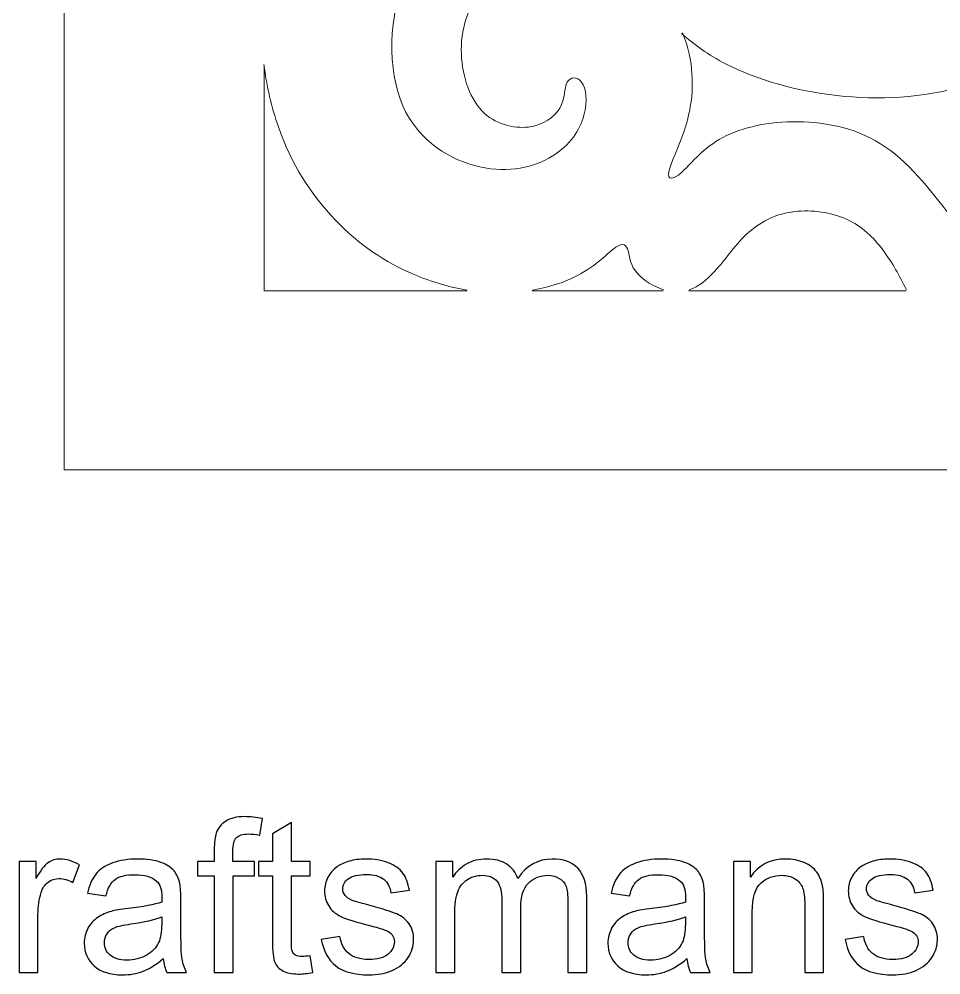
# Model space of a CAD drawing. Header units: centimetres. Extents: x -9.9 to 31.1, y -6.7 to 14.3.
# Drawn here: x 20.044 to 22.473, y -6.625 to -4.106 of the extents above; entities that cross this region are included whole.
import ezdxf

# ---------------------------------------------------------------- set-up
doc = ezdxf.new("R2010")
doc.units = ezdxf.units.CM
doc.header["$MEASUREMENT"] = 0
doc.layers.add('Layer 1', color=7, linetype='Continuous')

msp = doc.modelspace()

# ---------------------------------------------------------------- linework, layer by layer
at = {"layer": 'Layer 1', "lineweight": 9}
msp.add_lwpolyline([(20.163, -5.294), (26.754, -5.294), (26.754, 5.345), (20.163, 5.345), (20.163, -5.294)], close=True, dxfattribs=at)
for points, knots in [([(21.703, -4.026), (21.655, -3.985), (21.593, -3.952), (21.527, -3.943), (21.527, -3.943), (21.438, -3.931), (21.343, -3.963), (21.286, -4.011), (21.286, -4.011), (21.229, -4.059), (21.209, -4.123), (21.209, -4.186), (21.209, -4.186), (21.209, -4.249), (21.229, -4.31), (21.263, -4.347), (21.263, -4.347), (21.297, -4.383), (21.347, -4.394), (21.386, -4.39), (21.386, -4.39), (21.425, -4.385), (21.455, -4.364), (21.469, -4.34), (21.469, -4.34), (21.483, -4.315), (21.48, -4.287), (21.488, -4.272), (21.488, -4.272), (21.496, -4.257), (21.515, -4.256), (21.526, -4.272), (21.526, -4.272), (21.538, -4.288), (21.543, -4.321), (21.532, -4.359), (21.532, -4.359), (21.522, -4.397), (21.496, -4.438), (21.449, -4.467), (21.449, -4.467), (21.402, -4.496), (21.334, -4.512), (21.258, -4.495), (21.258, -4.495), (21.182, -4.478), (21.097, -4.429), (21.055, -4.334), (21.055, -4.334), (21.014, -4.239), (21.016, -4.097), (21.065, -3.984), (21.065, -3.984), (21.114, -3.871), (21.21, -3.788), (21.293, -3.739), (21.293, -3.739), (21.376, -3.69), (21.446, -3.677), (21.505, -3.67), (21.505, -3.67), (21.564, -3.663), (21.612, -3.663), (21.636, -3.673), (21.636, -3.673), (21.66, -3.683), (21.66, -3.703), (21.658, -3.736), (21.658, -3.736), (21.656, -3.77), (21.652, -3.818), (21.659, -3.876), (21.659, -3.876), (21.664, -3.923), (21.675, -3.976), (21.7, -4.027)], [0, 0, 0, 0, 0.05, 0.05, 0.05, 0.05, 0.1, 0.1, 0.1, 0.1, 0.15, 0.15, 0.15, 0.15, 0.2, 0.2, 0.2, 0.2, 0.25, 0.25, 0.25, 0.25, 0.3, 0.3, 0.3, 0.3, 0.35, 0.35, 0.35, 0.35, 0.4, 0.4, 0.4, 0.4, 0.45, 0.45, 0.45, 0.45, 0.5, 0.5, 0.5, 0.5, 0.55, 0.55, 0.55, 0.55, 0.6, 0.6, 0.6, 0.6, 0.65, 0.65, 0.65, 0.65, 0.7, 0.7, 0.7, 0.7, 0.75, 0.75, 0.75, 0.75, 0.8, 0.8, 0.8, 0.8, 0.85, 0.85, 0.85, 0.85, 0.9, 0.9, 0.9, 0.9, 1, 1, 1, 1]), ([(21.789, -4.143), (21.822, -4.173), (21.861, -4.2), (21.905, -4.223), (21.905, -4.223), (21.987, -4.265), (22.09, -4.295), (22.199, -4.307), (22.199, -4.307), (22.308, -4.319), (22.424, -4.314), (22.535, -4.282), (22.535, -4.282), (22.646, -4.249), (22.752, -4.189), (22.837, -4.115), (22.837, -4.115), (22.923, -4.04), (22.988, -3.952), (23.021, -3.876), (23.021, -3.876), (23.055, -3.801), (23.056, -3.738), (23.058, -3.676)], [0, 0, 0, 0, 0.1428571, 0.1428571, 0.1428571, 0.1428571, 0.2857143, 0.2857143, 0.2857143, 0.2857143, 0.4285714, 0.4285714, 0.4285714, 0.4285714, 0.5714286, 0.5714286, 0.5714286, 0.5714286, 0.7142857, 0.7142857, 0.7142857, 0.7142857, 1, 1, 1, 1]), ([(22.5, -4.627), (22.443, -4.553), (22.385, -4.478), (22.314, -4.434), (22.314, -4.434), (22.243, -4.389), (22.158, -4.375), (22.082, -4.376), (22.082, -4.376), (22.006, -4.377), (21.938, -4.394), (21.889, -4.423), (21.889, -4.423), (21.84, -4.451), (21.811, -4.491), (21.789, -4.51), (21.789, -4.51), (21.767, -4.53), (21.752, -4.53), (21.756, -4.508), (21.756, -4.508), (21.76, -4.486), (21.782, -4.443), (21.797, -4.398), (21.797, -4.398), (21.812, -4.352), (21.821, -4.304), (21.817, -4.249), (21.817, -4.249), (21.815, -4.215), (21.808, -4.179), (21.792, -4.142)], [0, 0, 0, 0, 0.1111111, 0.1111111, 0.1111111, 0.1111111, 0.2222222, 0.2222222, 0.2222222, 0.2222222, 0.3333333, 0.3333333, 0.3333333, 0.3333333, 0.4444444, 0.4444444, 0.4444444, 0.4444444, 0.5555556, 0.5555556, 0.5555556, 0.5555556, 0.6666667, 0.6666667, 0.6666667, 0.6666667, 0.7777778, 0.7777778, 0.7777778, 0.7777778, 1, 1, 1, 1]), ([(20.689, -4.225), (20.696, -4.283), (20.709, -4.338), (20.727, -4.389), (20.727, -4.389), (20.76, -4.486), (20.814, -4.569), (20.877, -4.635), (20.877, -4.635), (20.939, -4.7), (21.009, -4.747), (21.085, -4.779), (21.085, -4.779), (21.13, -4.798), (21.178, -4.812), (21.225, -4.82)], [0, 0, 0, 0, 0.2, 0.2, 0.2, 0.2, 0.4, 0.4, 0.4, 0.4, 0.6, 0.6, 0.6, 0.6, 1, 1, 1, 1]), ([(21.81, -4.819), (21.834, -4.811), (21.856, -4.793), (21.876, -4.771), (21.876, -4.771), (21.906, -4.739), (21.933, -4.697), (21.967, -4.667), (21.967, -4.667), (22.001, -4.637), (22.042, -4.618), (22.087, -4.613), (22.087, -4.613), (22.133, -4.607), (22.183, -4.615), (22.224, -4.633), (22.224, -4.633), (22.265, -4.651), (22.295, -4.681), (22.32, -4.714), (22.32, -4.714), (22.345, -4.747), (22.364, -4.783), (22.382, -4.819)], [0, 0, 0, 0, 0.1428571, 0.1428571, 0.1428571, 0.1428571, 0.2857143, 0.2857143, 0.2857143, 0.2857143, 0.4285714, 0.4285714, 0.4285714, 0.4285714, 0.5714286, 0.5714286, 0.5714286, 0.5714286, 0.7142857, 0.7142857, 0.7142857, 0.7142857, 1, 1, 1, 1]), ([(21.397, -4.82), (21.442, -4.812), (21.482, -4.799), (21.514, -4.782), (21.514, -4.782), (21.565, -4.756), (21.596, -4.721), (21.616, -4.707), (21.616, -4.707), (21.636, -4.693), (21.644, -4.701), (21.649, -4.716), (21.649, -4.716), (21.653, -4.731), (21.653, -4.755), (21.675, -4.778), (21.675, -4.778), (21.69, -4.795), (21.716, -4.811), (21.743, -4.819)], [0, 0, 0, 0, 0.1666667, 0.1666667, 0.1666667, 0.1666667, 0.3333333, 0.3333333, 0.3333333, 0.3333333, 0.5, 0.5, 0.5, 0.5, 0.6666667, 0.6666667, 0.6666667, 0.6666667, 1, 1, 1, 1])]:
    msp.add_open_spline(points, degree=3, knots=knots, dxfattribs=at)
for points in [[(20.69, -4.822), (20.69, -4.822), (20.69, -4.227), (20.69, -4.227)], [(21.224, -4.822), (21.224, -4.822), (20.689, -4.822), (20.689, -4.822)], [(21.741, -4.822), (21.741, -4.822), (21.396, -4.822), (21.396, -4.822)], [(22.381, -4.822), (22.381, -4.822), (21.808, -4.822), (21.808, -4.822)]]:
    msp.add_open_spline(points, degree=3, dxfattribs=at)
at = {"layer": 'Layer 1'}
for points, knots in [([(20.55822, -6.61864), (20.55822, -6.61864), (20.55822, -6.36408), (20.55822, -6.36408), (20.55822, -6.36408), (20.55822, -6.36408), (20.51419, -6.36408), (20.51419, -6.36408), (20.51419, -6.36408), (20.51419, -6.36408), (20.51419, -6.3257), (20.51419, -6.3257), (20.51419, -6.3257), (20.51419, -6.3257), (20.55822, -6.3257), (20.55822, -6.3257), (20.55822, -6.3257), (20.55822, -6.3257), (20.55822, -6.29465), (20.55822, -6.29465), (20.55822, -6.29465), (20.55822, -6.27499), (20.55991, -6.26041), (20.56339, -6.25091), (20.56339, -6.25091), (20.56819, -6.23811), (20.57647, -6.22767), (20.58851, -6.21967), (20.58851, -6.21967), (20.60046, -6.21168), (20.61729, -6.20773), (20.63893, -6.20773), (20.63893, -6.20773), (20.65295, -6.20773), (20.66838, -6.20942), (20.68531, -6.21271), (20.68531, -6.21271), (20.68531, -6.21271), (20.67788, -6.25618), (20.67788, -6.25618), (20.67788, -6.25618), (20.66753, -6.25439), (20.65784, -6.25345), (20.64862, -6.25345), (20.64862, -6.25345), (20.63357, -6.25345), (20.62294, -6.25665), (20.61664, -6.26304), (20.61664, -6.26304), (20.61043, -6.26944), (20.60732, -6.28139), (20.60732, -6.29888), (20.60732, -6.29888), (20.60732, -6.29888), (20.60732, -6.3257), (20.60732, -6.3257), (20.60732, -6.3257), (20.60732, -6.3257), (20.66433, -6.3257), (20.66433, -6.3257), (20.66433, -6.3257), (20.66433, -6.3257), (20.66433, -6.36408), (20.66433, -6.36408), (20.66433, -6.36408), (20.66433, -6.36408), (20.60789, -6.36408), (20.60789, -6.36408), (20.60789, -6.36408), (20.60789, -6.36408), (20.60789, -6.61864), (20.60789, -6.61864), (20.60789, -6.61864), (20.60789, -6.61864), (20.55822, -6.61864), (20.55822, -6.61864)], [0, 0, 0, 0, 0.05, 0.05, 0.05, 0.05, 0.1, 0.1, 0.1, 0.1, 0.15, 0.15, 0.15, 0.15, 0.2, 0.2, 0.2, 0.2, 0.25, 0.25, 0.25, 0.25, 0.3, 0.3, 0.3, 0.3, 0.35, 0.35, 0.35, 0.35, 0.4, 0.4, 0.4, 0.4, 0.45, 0.45, 0.45, 0.45, 0.5, 0.5, 0.5, 0.5, 0.55, 0.55, 0.55, 0.55, 0.6, 0.6, 0.6, 0.6, 0.65, 0.65, 0.65, 0.65, 0.7, 0.7, 0.7, 0.7, 0.75, 0.75, 0.75, 0.75, 0.8, 0.8, 0.8, 0.8, 0.85, 0.85, 0.85, 0.85, 0.9, 0.9, 0.9, 0.9, 1, 1, 1, 1]), ([(20.81099, -6.57433), (20.81099, -6.57433), (20.81776, -6.61817), (20.81776, -6.61817), (20.81776, -6.61817), (20.80384, -6.62109), (20.79133, -6.62259), (20.78042, -6.62259), (20.78042, -6.62259), (20.76245, -6.62259), (20.74853, -6.61977), (20.73855, -6.61403), (20.73855, -6.61403), (20.72868, -6.60829), (20.72172, -6.60086), (20.71767, -6.59155), (20.71767, -6.59155), (20.71363, -6.58223), (20.71165, -6.56267), (20.71165, -6.53285), (20.71165, -6.53285), (20.71165, -6.53285), (20.71165, -6.36408), (20.71165, -6.36408), (20.71165, -6.36408), (20.71165, -6.36408), (20.67496, -6.36408), (20.67496, -6.36408), (20.67496, -6.36408), (20.67496, -6.36408), (20.67496, -6.3257), (20.67496, -6.3257), (20.67496, -6.3257), (20.67496, -6.3257), (20.71165, -6.3257), (20.71165, -6.3257), (20.71165, -6.3257), (20.71165, -6.3257), (20.71165, -6.25326), (20.71165, -6.25326), (20.71165, -6.25326), (20.71165, -6.25326), (20.76132, -6.22344), (20.76132, -6.22344), (20.76132, -6.22344), (20.76132, -6.22344), (20.76132, -6.3257), (20.76132, -6.3257), (20.76132, -6.3257), (20.76132, -6.3257), (20.81099, -6.3257), (20.81099, -6.3257), (20.81099, -6.3257), (20.81099, -6.3257), (20.81099, -6.36408), (20.81099, -6.36408), (20.81099, -6.36408), (20.81099, -6.36408), (20.76132, -6.36408), (20.76132, -6.36408), (20.76132, -6.36408), (20.76132, -6.36408), (20.76132, -6.53567), (20.76132, -6.53567), (20.76132, -6.53567), (20.76132, -6.54987), (20.76217, -6.559), (20.76395, -6.56304), (20.76395, -6.56304), (20.76565, -6.56709), (20.76847, -6.57029), (20.77242, -6.57273), (20.77242, -6.57273), (20.77637, -6.57508), (20.78202, -6.57631), (20.78935, -6.57631), (20.78935, -6.57631), (20.79481, -6.57631), (20.80205, -6.57565), (20.81099, -6.57433)], [0, 0, 0, 0, 0.047619, 0.047619, 0.047619, 0.047619, 0.0952381, 0.0952381, 0.0952381, 0.0952381, 0.1428571, 0.1428571, 0.1428571, 0.1428571, 0.1904762, 0.1904762, 0.1904762, 0.1904762, 0.2380952, 0.2380952, 0.2380952, 0.2380952, 0.2857143, 0.2857143, 0.2857143, 0.2857143, 0.3333333, 0.3333333, 0.3333333, 0.3333333, 0.3809524, 0.3809524, 0.3809524, 0.3809524, 0.4285714, 0.4285714, 0.4285714, 0.4285714, 0.4761905, 0.4761905, 0.4761905, 0.4761905, 0.5238095, 0.5238095, 0.5238095, 0.5238095, 0.5714286, 0.5714286, 0.5714286, 0.5714286, 0.6190476, 0.6190476, 0.6190476, 0.6190476, 0.6666667, 0.6666667, 0.6666667, 0.6666667, 0.7142857, 0.7142857, 0.7142857, 0.7142857, 0.7619048, 0.7619048, 0.7619048, 0.7619048, 0.8095238, 0.8095238, 0.8095238, 0.8095238, 0.8571429, 0.8571429, 0.8571429, 0.8571429, 0.9047619, 0.9047619, 0.9047619, 0.9047619, 1, 1, 1, 1]), ([(20.04392, -6.61864), (20.04392, -6.61864), (20.04392, -6.3257), (20.04392, -6.3257), (20.04392, -6.3257), (20.04392, -6.3257), (20.08851, -6.3257), (20.08851, -6.3257), (20.08851, -6.3257), (20.08851, -6.3257), (20.08851, -6.37057), (20.08851, -6.37057), (20.08851, -6.37057), (20.09989, -6.34978), (20.11043, -6.33604), (20.12012, -6.32946), (20.12012, -6.32946), (20.12981, -6.32278), (20.14044, -6.31949), (20.15201, -6.31949), (20.15201, -6.31949), (20.16875, -6.31949), (20.18578, -6.32475), (20.20309, -6.3352), (20.20309, -6.3352), (20.20309, -6.3352), (20.1854, -6.38101), (20.1854, -6.38101), (20.1854, -6.38101), (20.17336, -6.37424), (20.16132, -6.37085), (20.14928, -6.37085), (20.14928, -6.37085), (20.13846, -6.37085), (20.12877, -6.37414), (20.12021, -6.38063), (20.12021, -6.38063), (20.11165, -6.38713), (20.10554, -6.39616), (20.10187, -6.40773), (20.10187, -6.40773), (20.09632, -6.42532), (20.09359, -6.4446), (20.09359, -6.46558), (20.09359, -6.46558), (20.09359, -6.46558), (20.09359, -6.61864), (20.09359, -6.61864), (20.09359, -6.61864), (20.09359, -6.61864), (20.04392, -6.61864), (20.04392, -6.61864)], [0, 0, 0, 0, 0.0714286, 0.0714286, 0.0714286, 0.0714286, 0.1428571, 0.1428571, 0.1428571, 0.1428571, 0.2142857, 0.2142857, 0.2142857, 0.2142857, 0.2857143, 0.2857143, 0.2857143, 0.2857143, 0.3571429, 0.3571429, 0.3571429, 0.3571429, 0.4285714, 0.4285714, 0.4285714, 0.4285714, 0.5, 0.5, 0.5, 0.5, 0.5714286, 0.5714286, 0.5714286, 0.5714286, 0.6428571, 0.6428571, 0.6428571, 0.6428571, 0.7142857, 0.7142857, 0.7142857, 0.7142857, 0.7857143, 0.7857143, 0.7857143, 0.7857143, 0.8571429, 0.8571429, 0.8571429, 0.8571429, 1, 1, 1, 1]), ([(20.42379, -6.58195), (20.40535, -6.59766), (20.38757, -6.60867), (20.37054, -6.61516), (20.37054, -6.61516), (20.35352, -6.62165), (20.33527, -6.62485), (20.3157, -6.62485), (20.3157, -6.62485), (20.28352, -6.62485), (20.25878, -6.61704), (20.24147, -6.60133), (20.24147, -6.60133), (20.22416, -6.58571), (20.21551, -6.56568), (20.21551, -6.54131), (20.21551, -6.54131), (20.21551, -6.52701), (20.2188, -6.51394), (20.22529, -6.50208), (20.22529, -6.50208), (20.23188, -6.49023), (20.24044, -6.48082), (20.25098, -6.47367), (20.25098, -6.47367), (20.26161, -6.46652), (20.27346, -6.46107), (20.28672, -6.4574), (20.28672, -6.4574), (20.29651, -6.45486), (20.31128, -6.45241), (20.33094, -6.44997), (20.33094, -6.44997), (20.37101, -6.44526), (20.40065, -6.43952), (20.41955, -6.43294), (20.41955, -6.43294), (20.41974, -6.42617), (20.41984, -6.42184), (20.41984, -6.42005), (20.41984, -6.42005), (20.41984, -6.39992), (20.41513, -6.38571), (20.40573, -6.37744), (20.40573, -6.37744), (20.39303, -6.36624), (20.37412, -6.36069), (20.34909, -6.36069), (20.34909, -6.36069), (20.32567, -6.36069), (20.30836, -6.36483), (20.29726, -6.37301), (20.29726, -6.37301), (20.28606, -6.3812), (20.27788, -6.39569), (20.27252, -6.41657), (20.27252, -6.41657), (20.27252, -6.41657), (20.22398, -6.4098), (20.22398, -6.4098), (20.22398, -6.4098), (20.2284, -6.38901), (20.23564, -6.37217), (20.2458, -6.35937), (20.2458, -6.35937), (20.25596, -6.34658), (20.27064, -6.3368), (20.28983, -6.32983), (20.28983, -6.32983), (20.30892, -6.32297), (20.33122, -6.31949), (20.35643, -6.31949), (20.35643, -6.31949), (20.38146, -6.31949), (20.40187, -6.3224), (20.41758, -6.32833), (20.41758, -6.32833), (20.4332, -6.33426), (20.44477, -6.34159), (20.4521, -6.35053), (20.4521, -6.35053), (20.45944, -6.35947), (20.46462, -6.37076), (20.46763, -6.3844), (20.46763, -6.3844), (20.46923, -6.39286), (20.47007, -6.4081), (20.47007, -6.43002), (20.47007, -6.43002), (20.47007, -6.43002), (20.47007, -6.49587), (20.47007, -6.49587), (20.47007, -6.49587), (20.47007, -6.54188), (20.47111, -6.57094), (20.47318, -6.58327), (20.47318, -6.58327), (20.47515, -6.59559), (20.47929, -6.60735), (20.48531, -6.61864), (20.48531, -6.61864), (20.48531, -6.61864), (20.43338, -6.61864), (20.43338, -6.61864), (20.43338, -6.61864), (20.4284, -6.6082), (20.4252, -6.59597), (20.42379, -6.58195)], [0, 0, 0, 0, 0.0357143, 0.0357143, 0.0357143, 0.0357143, 0.0714286, 0.0714286, 0.0714286, 0.0714286, 0.1071429, 0.1071429, 0.1071429, 0.1071429, 0.1428571, 0.1428571, 0.1428571, 0.1428571, 0.1785714, 0.1785714, 0.1785714, 0.1785714, 0.2142857, 0.2142857, 0.2142857, 0.2142857, 0.25, 0.25, 0.25, 0.25, 0.2857143, 0.2857143, 0.2857143, 0.2857143, 0.3214286, 0.3214286, 0.3214286, 0.3214286, 0.3571429, 0.3571429, 0.3571429, 0.3571429, 0.3928571, 0.3928571, 0.3928571, 0.3928571, 0.4285714, 0.4285714, 0.4285714, 0.4285714, 0.4642857, 0.4642857, 0.4642857, 0.4642857, 0.5, 0.5, 0.5, 0.5, 0.5357143, 0.5357143, 0.5357143, 0.5357143, 0.5714286, 0.5714286, 0.5714286, 0.5714286, 0.6071429, 0.6071429, 0.6071429, 0.6071429, 0.6428571, 0.6428571, 0.6428571, 0.6428571, 0.6785714, 0.6785714, 0.6785714, 0.6785714, 0.7142857, 0.7142857, 0.7142857, 0.7142857, 0.75, 0.75, 0.75, 0.75, 0.7857143, 0.7857143, 0.7857143, 0.7857143, 0.8214286, 0.8214286, 0.8214286, 0.8214286, 0.8571429, 0.8571429, 0.8571429, 0.8571429, 0.8928571, 0.8928571, 0.8928571, 0.8928571, 0.9285714, 0.9285714, 0.9285714, 0.9285714, 1, 1, 1, 1]), ([(20.84025, -6.53115), (20.84025, -6.53115), (20.88935, -6.52325), (20.88935, -6.52325), (20.88935, -6.52325), (20.89208, -6.54291), (20.8998, -6.55796), (20.9124, -6.5685), (20.9124, -6.5685), (20.92501, -6.57894), (20.94269, -6.58421), (20.96527, -6.58421), (20.96527, -6.58421), (20.98813, -6.58421), (21.00506, -6.5796), (21.01616, -6.57029), (21.01616, -6.57029), (21.02717, -6.56107), (21.03272, -6.55015), (21.03272, -6.53764), (21.03272, -6.53764), (21.03272, -6.52645), (21.02774, -6.51761), (21.01786, -6.51121), (21.01786, -6.51121), (21.0109, -6.50679), (20.99396, -6.50124), (20.96706, -6.49437), (20.96706, -6.49437), (20.93075, -6.48524), (20.90563, -6.47734), (20.89152, -6.47066), (20.89152, -6.47066), (20.8775, -6.46389), (20.86687, -6.45467), (20.85963, -6.44282), (20.85963, -6.44282), (20.85238, -6.43106), (20.84871, -6.41798), (20.84871, -6.40368), (20.84871, -6.40368), (20.84871, -6.39061), (20.85172, -6.37856), (20.85765, -6.36746), (20.85765, -6.36746), (20.86367, -6.35636), (20.87176, -6.34714), (20.88202, -6.33981), (20.88202, -6.33981), (20.88973, -6.33416), (20.90027, -6.32936), (20.91353, -6.32541), (20.91353, -6.32541), (20.92689, -6.32146), (20.94109, -6.31949), (20.95633, -6.31949), (20.95633, -6.31949), (20.97929, -6.31949), (20.99942, -6.32278), (21.01673, -6.32946), (21.01673, -6.32946), (21.03413, -6.33604), (21.04693, -6.34507), (21.05521, -6.35636), (21.05521, -6.35636), (21.06339, -6.36775), (21.06913, -6.38289), (21.07223, -6.4019), (21.07223, -6.4019), (21.07223, -6.4019), (21.02369, -6.40867), (21.02369, -6.40867), (21.02369, -6.40867), (21.02153, -6.39343), (21.01513, -6.38148), (21.00459, -6.37292), (21.00459, -6.37292), (20.99406, -6.36436), (20.97919, -6.36013), (20.95991, -6.36013), (20.95991, -6.36013), (20.93724, -6.36013), (20.92096, -6.36389), (20.91127, -6.37142), (20.91127, -6.37142), (20.90158, -6.37894), (20.89669, -6.38778), (20.89669, -6.39785), (20.89669, -6.39785), (20.89669, -6.40425), (20.89867, -6.41008), (20.90271, -6.41525), (20.90271, -6.41525), (20.90676, -6.42052), (20.91306, -6.42494), (20.92172, -6.42842), (20.92172, -6.42842), (20.9267, -6.43031), (20.94119, -6.43454), (20.96546, -6.44112), (20.96546, -6.44112), (21.00045, -6.45044), (21.02491, -6.45815), (21.03884, -6.46408), (21.03884, -6.46408), (21.05276, -6.47), (21.06367, -6.47875), (21.07157, -6.49004), (21.07157, -6.49004), (21.07957, -6.50142), (21.08352, -6.51554), (21.08352, -6.53247), (21.08352, -6.53247), (21.08352, -6.54893), (21.07872, -6.56445), (21.06903, -6.57904), (21.06903, -6.57904), (21.05934, -6.59362), (21.04542, -6.60491), (21.02727, -6.6129), (21.02727, -6.6129), (21.00902, -6.6209), (20.98841, -6.62485), (20.96546, -6.62485), (20.96546, -6.62485), (20.92745, -6.62485), (20.89838, -6.61695), (20.87844, -6.60124), (20.87844, -6.60124), (20.8585, -6.58543), (20.8458, -6.5621), (20.84025, -6.53115)], [0, 0, 0, 0, 0.0294118, 0.0294118, 0.0294118, 0.0294118, 0.0588235, 0.0588235, 0.0588235, 0.0588235, 0.0882353, 0.0882353, 0.0882353, 0.0882353, 0.1176471, 0.1176471, 0.1176471, 0.1176471, 0.1470588, 0.1470588, 0.1470588, 0.1470588, 0.1764706, 0.1764706, 0.1764706, 0.1764706, 0.2058824, 0.2058824, 0.2058824, 0.2058824, 0.2352941, 0.2352941, 0.2352941, 0.2352941, 0.2647059, 0.2647059, 0.2647059, 0.2647059, 0.2941176, 0.2941176, 0.2941176, 0.2941176, 0.3235294, 0.3235294, 0.3235294, 0.3235294, 0.3529412, 0.3529412, 0.3529412, 0.3529412, 0.3823529, 0.3823529, 0.3823529, 0.3823529, 0.4117647, 0.4117647, 0.4117647, 0.4117647, 0.4411765, 0.4411765, 0.4411765, 0.4411765, 0.4705882, 0.4705882, 0.4705882, 0.4705882, 0.5, 0.5, 0.5, 0.5, 0.5294118, 0.5294118, 0.5294118, 0.5294118, 0.5588235, 0.5588235, 0.5588235, 0.5588235, 0.5882353, 0.5882353, 0.5882353, 0.5882353, 0.6176471, 0.6176471, 0.6176471, 0.6176471, 0.6470588, 0.6470588, 0.6470588, 0.6470588, 0.6764706, 0.6764706, 0.6764706, 0.6764706, 0.7058824, 0.7058824, 0.7058824, 0.7058824, 0.7352941, 0.7352941, 0.7352941, 0.7352941, 0.7647059, 0.7647059, 0.7647059, 0.7647059, 0.7941176, 0.7941176, 0.7941176, 0.7941176, 0.8235294, 0.8235294, 0.8235294, 0.8235294, 0.8529412, 0.8529412, 0.8529412, 0.8529412, 0.8823529, 0.8823529, 0.8823529, 0.8823529, 0.9117647, 0.9117647, 0.9117647, 0.9117647, 0.9411765, 0.9411765, 0.9411765, 0.9411765, 1, 1, 1, 1]), ([(21.14222, -6.61864), (21.14222, -6.61864), (21.14222, -6.3257), (21.14222, -6.3257), (21.14222, -6.3257), (21.14222, -6.3257), (21.18681, -6.3257), (21.18681, -6.3257), (21.18681, -6.3257), (21.18681, -6.3257), (21.18681, -6.36709), (21.18681, -6.36709), (21.18681, -6.36709), (21.19594, -6.35279), (21.20817, -6.34122), (21.22341, -6.33256), (21.22341, -6.33256), (21.23865, -6.32381), (21.25596, -6.31949), (21.27543, -6.31949), (21.27543, -6.31949), (21.29707, -6.31949), (21.31485, -6.324), (21.32868, -6.33294), (21.32868, -6.33294), (21.34251, -6.34197), (21.35229, -6.35448), (21.35793, -6.37066), (21.35793, -6.37066), (21.38126, -6.33651), (21.41146, -6.31949), (21.44871, -6.31949), (21.44871, -6.31949), (21.47788, -6.31949), (21.50036, -6.32748), (21.51598, -6.34357), (21.51598, -6.34357), (21.53169, -6.35966), (21.53959, -6.3844), (21.53959, -6.41779), (21.53959, -6.41779), (21.53959, -6.41779), (21.53959, -6.61864), (21.53959, -6.61864), (21.53959, -6.61864), (21.53959, -6.61864), (21.48992, -6.61864), (21.48992, -6.61864), (21.48992, -6.61864), (21.48992, -6.61864), (21.48992, -6.43426), (21.48992, -6.43426), (21.48992, -6.43426), (21.48992, -6.4145), (21.48822, -6.4002), (21.48503, -6.39145), (21.48503, -6.39145), (21.48183, -6.3827), (21.476, -6.37574), (21.46743, -6.37038), (21.46743, -6.37038), (21.45897, -6.36502), (21.449, -6.36238), (21.43761, -6.36238), (21.43761, -6.36238), (21.41692, -6.36238), (21.3998, -6.36925), (21.38616, -6.38289), (21.38616, -6.38289), (21.37251, -6.39663), (21.36574, -6.41855), (21.36574, -6.44865), (21.36574, -6.44865), (21.36574, -6.44865), (21.36574, -6.61864), (21.36574, -6.61864), (21.36574, -6.61864), (21.36574, -6.61864), (21.31607, -6.61864), (21.31607, -6.61864), (21.31607, -6.61864), (21.31607, -6.61864), (21.31607, -6.42852), (21.31607, -6.42852), (21.31607, -6.42852), (21.31607, -6.4065), (21.31203, -6.38995), (21.30394, -6.37894), (21.30394, -6.37894), (21.29584, -6.36793), (21.28258, -6.36238), (21.26424, -6.36238), (21.26424, -6.36238), (21.25031, -6.36238), (21.23743, -6.36605), (21.22557, -6.37339), (21.22557, -6.37339), (21.21372, -6.38073), (21.20516, -6.39145), (21.1998, -6.40566), (21.1998, -6.40566), (21.19453, -6.41977), (21.19189, -6.44018), (21.19189, -6.46681), (21.19189, -6.46681), (21.19189, -6.46681), (21.19189, -6.61864), (21.19189, -6.61864), (21.19189, -6.61864), (21.19189, -6.61864), (21.14222, -6.61864), (21.14222, -6.61864)], [0, 0, 0, 0, 0.0344828, 0.0344828, 0.0344828, 0.0344828, 0.0689655, 0.0689655, 0.0689655, 0.0689655, 0.1034483, 0.1034483, 0.1034483, 0.1034483, 0.137931, 0.137931, 0.137931, 0.137931, 0.1724138, 0.1724138, 0.1724138, 0.1724138, 0.2068966, 0.2068966, 0.2068966, 0.2068966, 0.2413793, 0.2413793, 0.2413793, 0.2413793, 0.2758621, 0.2758621, 0.2758621, 0.2758621, 0.3103448, 0.3103448, 0.3103448, 0.3103448, 0.3448276, 0.3448276, 0.3448276, 0.3448276, 0.3793103, 0.3793103, 0.3793103, 0.3793103, 0.4137931, 0.4137931, 0.4137931, 0.4137931, 0.4482759, 0.4482759, 0.4482759, 0.4482759, 0.4827586, 0.4827586, 0.4827586, 0.4827586, 0.5172414, 0.5172414, 0.5172414, 0.5172414, 0.5517241, 0.5517241, 0.5517241, 0.5517241, 0.5862069, 0.5862069, 0.5862069, 0.5862069, 0.6206897, 0.6206897, 0.6206897, 0.6206897, 0.6551724, 0.6551724, 0.6551724, 0.6551724, 0.6896552, 0.6896552, 0.6896552, 0.6896552, 0.7241379, 0.7241379, 0.7241379, 0.7241379, 0.7586207, 0.7586207, 0.7586207, 0.7586207, 0.7931034, 0.7931034, 0.7931034, 0.7931034, 0.8275862, 0.8275862, 0.8275862, 0.8275862, 0.862069, 0.862069, 0.862069, 0.862069, 0.8965517, 0.8965517, 0.8965517, 0.8965517, 0.9310345, 0.9310345, 0.9310345, 0.9310345, 1, 1, 1, 1]), ([(21.80375, -6.58195), (21.78531, -6.59766), (21.76753, -6.60867), (21.7505, -6.61516), (21.7505, -6.61516), (21.73348, -6.62165), (21.71523, -6.62485), (21.69566, -6.62485), (21.69566, -6.62485), (21.66348, -6.62485), (21.63874, -6.61704), (21.62143, -6.60133), (21.62143, -6.60133), (21.60412, -6.58571), (21.59547, -6.56568), (21.59547, -6.54131), (21.59547, -6.54131), (21.59547, -6.52701), (21.59876, -6.51394), (21.60525, -6.50208), (21.60525, -6.50208), (21.61184, -6.49023), (21.6204, -6.48082), (21.63094, -6.47367), (21.63094, -6.47367), (21.64157, -6.46652), (21.65342, -6.46107), (21.66668, -6.4574), (21.66668, -6.4574), (21.67647, -6.45486), (21.69124, -6.45241), (21.7109, -6.44997), (21.7109, -6.44997), (21.75097, -6.44526), (21.78061, -6.43952), (21.79951, -6.43294), (21.79951, -6.43294), (21.7997, -6.42617), (21.7998, -6.42184), (21.7998, -6.42005), (21.7998, -6.42005), (21.7998, -6.39992), (21.79509, -6.38571), (21.78569, -6.37744), (21.78569, -6.37744), (21.77299, -6.36624), (21.75408, -6.36069), (21.72905, -6.36069), (21.72905, -6.36069), (21.70563, -6.36069), (21.68832, -6.36483), (21.67722, -6.37301), (21.67722, -6.37301), (21.66602, -6.3812), (21.65784, -6.39569), (21.65248, -6.41657), (21.65248, -6.41657), (21.65248, -6.41657), (21.60394, -6.4098), (21.60394, -6.4098), (21.60394, -6.4098), (21.60836, -6.38901), (21.6156, -6.37217), (21.62576, -6.35937), (21.62576, -6.35937), (21.63592, -6.34658), (21.6506, -6.3368), (21.66979, -6.32983), (21.66979, -6.32983), (21.68888, -6.32297), (21.71118, -6.31949), (21.73639, -6.31949), (21.73639, -6.31949), (21.76142, -6.31949), (21.78183, -6.3224), (21.79754, -6.32833), (21.79754, -6.32833), (21.81316, -6.33426), (21.82473, -6.34159), (21.83206, -6.35053), (21.83206, -6.35053), (21.8394, -6.35947), (21.84458, -6.37076), (21.84759, -6.3844), (21.84759, -6.3844), (21.84919, -6.39286), (21.85003, -6.4081), (21.85003, -6.43002), (21.85003, -6.43002), (21.85003, -6.43002), (21.85003, -6.49587), (21.85003, -6.49587), (21.85003, -6.49587), (21.85003, -6.54188), (21.85107, -6.57094), (21.85314, -6.58327), (21.85314, -6.58327), (21.85511, -6.59559), (21.85925, -6.60735), (21.86527, -6.61864), (21.86527, -6.61864), (21.86527, -6.61864), (21.81334, -6.61864), (21.81334, -6.61864), (21.81334, -6.61864), (21.80836, -6.6082), (21.80516, -6.59597), (21.80375, -6.58195)], [0, 0, 0, 0, 0.0357143, 0.0357143, 0.0357143, 0.0357143, 0.0714286, 0.0714286, 0.0714286, 0.0714286, 0.1071429, 0.1071429, 0.1071429, 0.1071429, 0.1428571, 0.1428571, 0.1428571, 0.1428571, 0.1785714, 0.1785714, 0.1785714, 0.1785714, 0.2142857, 0.2142857, 0.2142857, 0.2142857, 0.25, 0.25, 0.25, 0.25, 0.2857143, 0.2857143, 0.2857143, 0.2857143, 0.3214286, 0.3214286, 0.3214286, 0.3214286, 0.3571429, 0.3571429, 0.3571429, 0.3571429, 0.3928571, 0.3928571, 0.3928571, 0.3928571, 0.4285714, 0.4285714, 0.4285714, 0.4285714, 0.4642857, 0.4642857, 0.4642857, 0.4642857, 0.5, 0.5, 0.5, 0.5, 0.5357143, 0.5357143, 0.5357143, 0.5357143, 0.5714286, 0.5714286, 0.5714286, 0.5714286, 0.6071429, 0.6071429, 0.6071429, 0.6071429, 0.6428571, 0.6428571, 0.6428571, 0.6428571, 0.6785714, 0.6785714, 0.6785714, 0.6785714, 0.7142857, 0.7142857, 0.7142857, 0.7142857, 0.75, 0.75, 0.75, 0.75, 0.7857143, 0.7857143, 0.7857143, 0.7857143, 0.8214286, 0.8214286, 0.8214286, 0.8214286, 0.8571429, 0.8571429, 0.8571429, 0.8571429, 0.8928571, 0.8928571, 0.8928571, 0.8928571, 0.9285714, 0.9285714, 0.9285714, 0.9285714, 1, 1, 1, 1]), ([(21.92632, -6.61864), (21.92632, -6.61864), (21.92632, -6.3257), (21.92632, -6.3257), (21.92632, -6.3257), (21.92632, -6.3257), (21.97091, -6.3257), (21.97091, -6.3257), (21.97091, -6.3257), (21.97091, -6.3257), (21.97091, -6.36728), (21.97091, -6.36728), (21.97091, -6.36728), (21.99236, -6.33539), (22.02341, -6.31949), (22.06395, -6.31949), (22.06395, -6.31949), (22.08164, -6.31949), (22.09782, -6.32269), (22.11259, -6.32899), (22.11259, -6.32899), (22.12736, -6.33529), (22.13846, -6.34366), (22.1458, -6.35392), (22.1458, -6.35392), (22.15313, -6.36417), (22.15831, -6.3764), (22.16122, -6.39051), (22.16122, -6.39051), (22.16301, -6.39973), (22.16395, -6.41582), (22.16395, -6.43877), (22.16395, -6.43877), (22.16395, -6.43877), (22.16395, -6.61864), (22.16395, -6.61864), (22.16395, -6.61864), (22.16395, -6.61864), (22.11428, -6.61864), (22.11428, -6.61864), (22.11428, -6.61864), (22.11428, -6.61864), (22.11428, -6.44065), (22.11428, -6.44065), (22.11428, -6.44065), (22.11428, -6.42043), (22.1124, -6.40528), (22.10854, -6.39531), (22.10854, -6.39531), (22.10469, -6.38534), (22.09782, -6.37734), (22.08804, -6.37132), (22.08804, -6.37132), (22.07825, -6.36539), (22.06668, -6.36238), (22.05351, -6.36238), (22.05351, -6.36238), (22.03244, -6.36238), (22.01428, -6.36906), (21.99895, -6.38252), (21.99895, -6.38252), (21.98361, -6.39587), (21.97599, -6.42137), (21.97599, -6.45881), (21.97599, -6.45881), (21.97599, -6.45881), (21.97599, -6.61864), (21.97599, -6.61864), (21.97599, -6.61864), (21.97599, -6.61864), (21.92632, -6.61864), (21.92632, -6.61864)], [0, 0, 0, 0, 0.0526316, 0.0526316, 0.0526316, 0.0526316, 0.1052632, 0.1052632, 0.1052632, 0.1052632, 0.1578947, 0.1578947, 0.1578947, 0.1578947, 0.2105263, 0.2105263, 0.2105263, 0.2105263, 0.2631579, 0.2631579, 0.2631579, 0.2631579, 0.3157895, 0.3157895, 0.3157895, 0.3157895, 0.3684211, 0.3684211, 0.3684211, 0.3684211, 0.4210526, 0.4210526, 0.4210526, 0.4210526, 0.4736842, 0.4736842, 0.4736842, 0.4736842, 0.5263158, 0.5263158, 0.5263158, 0.5263158, 0.5789474, 0.5789474, 0.5789474, 0.5789474, 0.6315789, 0.6315789, 0.6315789, 0.6315789, 0.6842105, 0.6842105, 0.6842105, 0.6842105, 0.7368421, 0.7368421, 0.7368421, 0.7368421, 0.7894737, 0.7894737, 0.7894737, 0.7894737, 0.8421053, 0.8421053, 0.8421053, 0.8421053, 0.8947368, 0.8947368, 0.8947368, 0.8947368, 1, 1, 1, 1]), ([(22.22049, -6.53115), (22.22049, -6.53115), (22.26959, -6.52325), (22.26959, -6.52325), (22.26959, -6.52325), (22.27232, -6.54291), (22.28004, -6.55796), (22.29264, -6.5685), (22.29264, -6.5685), (22.30525, -6.57894), (22.32293, -6.58421), (22.34551, -6.58421), (22.34551, -6.58421), (22.36837, -6.58421), (22.3853, -6.5796), (22.3964, -6.57029), (22.3964, -6.57029), (22.40741, -6.56107), (22.41296, -6.55015), (22.41296, -6.53764), (22.41296, -6.53764), (22.41296, -6.52645), (22.40798, -6.51761), (22.3981, -6.51121), (22.3981, -6.51121), (22.39114, -6.50679), (22.3742, -6.50124), (22.3473, -6.49437), (22.3473, -6.49437), (22.31099, -6.48524), (22.28587, -6.47734), (22.27176, -6.47066), (22.27176, -6.47066), (22.25774, -6.46389), (22.24711, -6.45467), (22.23987, -6.44282), (22.23987, -6.44282), (22.23262, -6.43106), (22.22895, -6.41798), (22.22895, -6.40368), (22.22895, -6.40368), (22.22895, -6.39061), (22.23196, -6.37856), (22.23789, -6.36746), (22.23789, -6.36746), (22.24391, -6.35636), (22.252, -6.34714), (22.26226, -6.33981), (22.26226, -6.33981), (22.26997, -6.33416), (22.28051, -6.32936), (22.29377, -6.32541), (22.29377, -6.32541), (22.30713, -6.32146), (22.32133, -6.31949), (22.33657, -6.31949), (22.33657, -6.31949), (22.35953, -6.31949), (22.37966, -6.32278), (22.39697, -6.32946), (22.39697, -6.32946), (22.41437, -6.33604), (22.42717, -6.34507), (22.43545, -6.35636), (22.43545, -6.35636), (22.44363, -6.36775), (22.44937, -6.38289), (22.45247, -6.4019), (22.45247, -6.4019), (22.45247, -6.4019), (22.40393, -6.40867), (22.40393, -6.40867), (22.40393, -6.40867), (22.40177, -6.39343), (22.39537, -6.38148), (22.38483, -6.37292), (22.38483, -6.37292), (22.3743, -6.36436), (22.35943, -6.36013), (22.34015, -6.36013), (22.34015, -6.36013), (22.31748, -6.36013), (22.3012, -6.36389), (22.29151, -6.37142), (22.29151, -6.37142), (22.28182, -6.37894), (22.27693, -6.38778), (22.27693, -6.39785), (22.27693, -6.39785), (22.27693, -6.40425), (22.27891, -6.41008), (22.28295, -6.41525), (22.28295, -6.41525), (22.287, -6.42052), (22.2933, -6.42494), (22.30196, -6.42842), (22.30196, -6.42842), (22.30694, -6.43031), (22.32143, -6.43454), (22.3457, -6.44112), (22.3457, -6.44112), (22.38069, -6.45044), (22.40515, -6.45815), (22.41908, -6.46408), (22.41908, -6.46408), (22.433, -6.47), (22.44391, -6.47875), (22.45181, -6.49004), (22.45181, -6.49004), (22.45981, -6.50142), (22.46376, -6.51554), (22.46376, -6.53247), (22.46376, -6.53247), (22.46376, -6.54893), (22.45896, -6.56445), (22.44927, -6.57904), (22.44927, -6.57904), (22.43958, -6.59362), (22.42566, -6.60491), (22.40751, -6.6129), (22.40751, -6.6129), (22.38926, -6.6209), (22.36865, -6.62485), (22.3457, -6.62485), (22.3457, -6.62485), (22.30769, -6.62485), (22.27862, -6.61695), (22.25868, -6.60124), (22.25868, -6.60124), (22.23874, -6.58543), (22.22604, -6.5621), (22.22049, -6.53115)], [0, 0, 0, 0, 0.0294118, 0.0294118, 0.0294118, 0.0294118, 0.0588235, 0.0588235, 0.0588235, 0.0588235, 0.0882353, 0.0882353, 0.0882353, 0.0882353, 0.1176471, 0.1176471, 0.1176471, 0.1176471, 0.1470588, 0.1470588, 0.1470588, 0.1470588, 0.1764706, 0.1764706, 0.1764706, 0.1764706, 0.2058824, 0.2058824, 0.2058824, 0.2058824, 0.2352941, 0.2352941, 0.2352941, 0.2352941, 0.2647059, 0.2647059, 0.2647059, 0.2647059, 0.2941176, 0.2941176, 0.2941176, 0.2941176, 0.3235294, 0.3235294, 0.3235294, 0.3235294, 0.3529412, 0.3529412, 0.3529412, 0.3529412, 0.3823529, 0.3823529, 0.3823529, 0.3823529, 0.4117647, 0.4117647, 0.4117647, 0.4117647, 0.4411765, 0.4411765, 0.4411765, 0.4411765, 0.4705882, 0.4705882, 0.4705882, 0.4705882, 0.5, 0.5, 0.5, 0.5, 0.5294118, 0.5294118, 0.5294118, 0.5294118, 0.5588235, 0.5588235, 0.5588235, 0.5588235, 0.5882353, 0.5882353, 0.5882353, 0.5882353, 0.6176471, 0.6176471, 0.6176471, 0.6176471, 0.6470588, 0.6470588, 0.6470588, 0.6470588, 0.6764706, 0.6764706, 0.6764706, 0.6764706, 0.7058824, 0.7058824, 0.7058824, 0.7058824, 0.7352941, 0.7352941, 0.7352941, 0.7352941, 0.7647059, 0.7647059, 0.7647059, 0.7647059, 0.7941176, 0.7941176, 0.7941176, 0.7941176, 0.8235294, 0.8235294, 0.8235294, 0.8235294, 0.8529412, 0.8529412, 0.8529412, 0.8529412, 0.8823529, 0.8823529, 0.8823529, 0.8823529, 0.9117647, 0.9117647, 0.9117647, 0.9117647, 0.9411765, 0.9411765, 0.9411765, 0.9411765, 1, 1, 1, 1]), ([(20.41984, -6.47189), (20.40178, -6.47922), (20.37468, -6.48543), (20.33856, -6.49051), (20.33856, -6.49051), (20.31805, -6.49343), (20.30356, -6.49672), (20.2951, -6.50039), (20.2951, -6.50039), (20.28663, -6.50406), (20.28014, -6.50942), (20.27553, -6.51638), (20.27553, -6.51638), (20.27092, -6.52344), (20.26857, -6.53125), (20.26857, -6.5399), (20.26857, -6.5399), (20.26857, -6.55298), (20.27355, -6.56398), (20.28362, -6.57273), (20.28362, -6.57273), (20.29368, -6.58148), (20.30836, -6.5859), (20.32765, -6.5859), (20.32765, -6.5859), (20.34674, -6.5859), (20.36377, -6.58176), (20.37873, -6.57339), (20.37873, -6.57339), (20.39359, -6.56511), (20.4046, -6.55373), (20.41156, -6.53934), (20.41156, -6.53934), (20.41692, -6.52814), (20.41955, -6.51168), (20.41955, -6.48995), (20.41955, -6.48995), (20.41955, -6.48995), (20.41984, -6.47189), (20.41984, -6.47189)], [0, 0, 0, 0, 0.0909091, 0.0909091, 0.0909091, 0.0909091, 0.1818182, 0.1818182, 0.1818182, 0.1818182, 0.2727273, 0.2727273, 0.2727273, 0.2727273, 0.3636364, 0.3636364, 0.3636364, 0.3636364, 0.4545455, 0.4545455, 0.4545455, 0.4545455, 0.5454545, 0.5454545, 0.5454545, 0.5454545, 0.6363636, 0.6363636, 0.6363636, 0.6363636, 0.7272727, 0.7272727, 0.7272727, 0.7272727, 0.8181818, 0.8181818, 0.8181818, 0.8181818, 1, 1, 1, 1]), ([(21.7998, -6.47189), (21.78174, -6.47922), (21.75464, -6.48543), (21.71852, -6.49051), (21.71852, -6.49051), (21.69801, -6.49343), (21.68352, -6.49672), (21.67506, -6.50039), (21.67506, -6.50039), (21.66659, -6.50406), (21.6601, -6.50942), (21.65549, -6.51638), (21.65549, -6.51638), (21.65088, -6.52344), (21.64853, -6.53125), (21.64853, -6.5399), (21.64853, -6.5399), (21.64853, -6.55298), (21.65351, -6.56398), (21.66358, -6.57273), (21.66358, -6.57273), (21.67364, -6.58148), (21.68832, -6.5859), (21.70761, -6.5859), (21.70761, -6.5859), (21.7267, -6.5859), (21.74373, -6.58176), (21.75869, -6.57339), (21.75869, -6.57339), (21.77355, -6.56511), (21.78456, -6.55373), (21.79152, -6.53934), (21.79152, -6.53934), (21.79688, -6.52814), (21.79951, -6.51168), (21.79951, -6.48995), (21.79951, -6.48995), (21.79951, -6.48995), (21.7998, -6.47189), (21.7998, -6.47189)], [0, 0, 0, 0, 0.0909091, 0.0909091, 0.0909091, 0.0909091, 0.1818182, 0.1818182, 0.1818182, 0.1818182, 0.2727273, 0.2727273, 0.2727273, 0.2727273, 0.3636364, 0.3636364, 0.3636364, 0.3636364, 0.4545455, 0.4545455, 0.4545455, 0.4545455, 0.5454545, 0.5454545, 0.5454545, 0.5454545, 0.6363636, 0.6363636, 0.6363636, 0.6363636, 0.7272727, 0.7272727, 0.7272727, 0.7272727, 0.8181818, 0.8181818, 0.8181818, 0.8181818, 1, 1, 1, 1])]:
    msp.add_open_spline(points, degree=3, knots=knots, dxfattribs=at)

doc.saveas('drawing.dxf')
